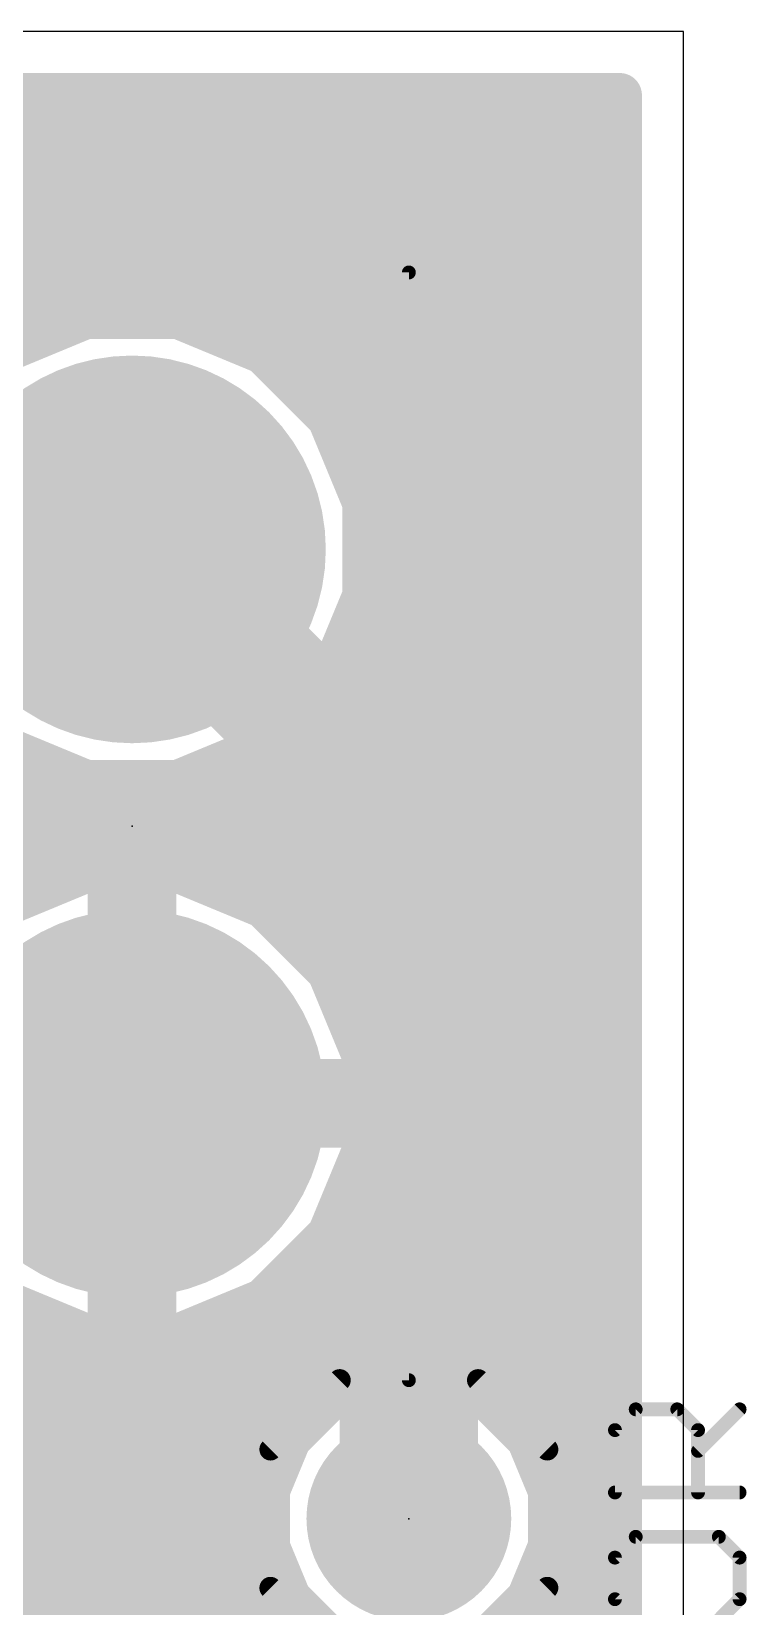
# Model space of a CAD drawing. Extents: x 0.5 to 37.4, y 3.1 to 45.2.
# Drawn here: x 30.83 to 37.39, y 28.4 to 42.85 of the extents above; entities that cross this region are included whole.
import ezdxf

# ---------------------------------------------------------------- set-up
doc = ezdxf.new("R2010")
doc.units = 0
for name, color, linetype in [('1', 22, 'CONTINUOUS'), ('16', 175, 'CONTINUOUS'), ('17', 82, 'CONTINUOUS'), ('20', 7, 'CONTINUOUS'), ('21', 253, 'CONTINUOUS'), ('23', 7, 'CONTINUOUS'), ('25', 253, 'CONTINUOUS'), ('51', 253, 'CONTINUOUS')]:
    doc.layers.add(name, color=color, linetype=linetype)

# ---------------------------------------------------------------- blocks, each defined once
blk = doc.blocks.new('ROUNDP')
at = {"const_width": 0.5}
blk.add_lwpolyline([(0, -0.25, 1), (0, 0.25, 1), (0, -0.25)], format="xyb", dxfattribs=at)
blk = doc.blocks.new('RECT')
blk.add_solid([(-0.5, -0.5), (0.5, -0.5), (-0.5, 0.5), (0.5, 0.5)])

msp = doc.modelspace()

# ---------------------------------------------------------------- linework, layer by layer
at = {"layer": '1', "const_width": 0.4064}
for points in [[(1.8542, 42.2658), (36.2258, 42.2658)], [(1.8542, 42.2656), (36.2258, 42.2656)], [(36.2258, 42.2658), (36.2258, 6.9342)], [(26.0843, 41.8592), (36.2258, 41.8592)], [(26.5363, 41.4528), (36.2258, 41.4528)], [(26.7368, 41.0464), (36.2258, 41.0464)], [(25.4508, 40.64), (36.2258, 40.64)], [(26.7368, 40.2336), (36.2258, 40.2336)], [(31.3256, 40.2336), (30.5414, 39.9088)], [(32.1744, 40.2336), (31.3256, 40.2336)], [(32.9586, 39.9088), (32.1744, 40.2336)], [(33.5588, 39.3086), (32.9586, 39.9088)], [(33.0402, 39.8272), (36.2258, 39.8272)], [(33.4466, 39.4208), (36.2258, 39.4208)], [(33.8836, 38.5244), (33.5588, 39.3086)], [(33.6806, 39.0144), (36.2258, 39.0144)], [(33.849, 38.608), (36.2258, 38.608)], [(33.8836, 37.6756), (33.8836, 38.5244)], [(33.8836, 38.2016), (36.2258, 38.2016)], [(33.8836, 37.7952), (36.2258, 37.7952)], [(33.5588, 36.8914), (33.8836, 37.6756)], [(33.7648, 37.3888), (36.2258, 37.3888)], [(33.5965, 36.9824), (36.2258, 36.9824)], [(32.9586, 36.2912), (33.5588, 36.8914)], [(33.2434, 36.576), (36.2258, 36.576)], [(30.5414, 36.2912), (31.3256, 35.9664)], [(32.1744, 35.9664), (32.9586, 36.2912)], [(26.6573, 36.1696), (30.835, 36.1696)], [(32.665, 36.1696), (36.2258, 36.1696)], [(31.3256, 35.9664), (32.1744, 35.9664)], [(26.7822, 35.7632), (36.2258, 35.7632)], [(26.7822, 35.3568), (36.2258, 35.3568)], [(31.3256, 35.1536), (30.5414, 34.8288)], [(32.1744, 35.1536), (31.3256, 35.1536)], [(32.9586, 34.8288), (32.1744, 35.1536)], [(26.6573, 34.9504), (30.835, 34.9504)], [(32.665, 34.9504), (36.2258, 34.9504)], [(33.5588, 34.2286), (32.9586, 34.8288)], [(33.2434, 34.544), (36.2258, 34.544)], [(33.8836, 33.4444), (33.5588, 34.2286)], [(33.5965, 34.1376), (36.2258, 34.1376)], [(33.7648, 33.7312), (36.2258, 33.7312)], [(33.8836, 32.5956), (33.8836, 33.4444)], [(33.8836, 33.3248), (36.2258, 33.3248)], [(33.8836, 32.9184), (36.2258, 32.9184)], [(33.5588, 31.8114), (33.8836, 32.5956)], [(33.849, 32.512), (36.2258, 32.512)], [(33.6806, 32.1056), (36.2258, 32.1056)], [(32.9586, 31.2112), (33.5588, 31.8114)], [(33.4466, 31.6992), (36.2258, 31.6992)], [(33.0402, 31.2928), (36.2258, 31.2928)], [(30.5414, 31.2112), (31.3256, 30.8864)], [(32.1744, 30.8864), (32.9586, 31.2112)], [(27.9038, 30.8864), (31.3256, 30.8864)], [(31.3256, 30.8864), (32.1744, 30.8864)], [(32.1744, 30.8864), (36.2258, 30.8864)], [(27.9654, 30.48), (33.971, 30.48)], [(34.0323, 30.5054), (33.5562, 30.3082)], [(34.5477, 30.5054), (34.0323, 30.5054)], [(35.0238, 30.3082), (34.5477, 30.5054)], [(34.609, 30.48), (36.2258, 30.48)], [(33.5562, 30.3082), (33.1918, 29.9438)], [(35.3882, 29.9438), (35.0238, 30.3082)], [(27.9038, 30.0736), (33.3216, 30.0736)], [(35.2584, 30.0736), (36.2258, 30.0736)], [(33.1918, 29.9438), (32.9946, 29.4677)], [(35.5854, 29.4677), (35.3882, 29.9438)], [(27.6892, 29.6672), (33.0772, 29.6672)], [(35.5027, 29.6672), (36.2258, 29.6672)], [(32.9946, 29.4677), (32.9946, 28.9523)], [(35.5854, 28.9523), (35.5854, 29.4677)], [(27.1116, 29.2608), (32.9946, 29.2608)], [(35.5854, 29.2608), (36.2258, 29.2608)], [(27.5876, 28.8544), (33.0352, 28.8544)], [(32.9946, 28.9523), (33.1918, 28.4762)], [(35.3882, 28.4762), (35.5854, 28.9523)], [(35.5448, 28.8544), (36.2258, 28.8544)], [(27.8617, 28.448), (33.22, 28.448)], [(33.1918, 28.4762), (33.5562, 28.1118)], [(35.0238, 28.1118), (35.3882, 28.4762)], [(35.36, 28.448), (36.2258, 28.448)]]:
    msp.add_lwpolyline(points, dxfattribs=at)
at = {"layer": '1', "const_width": 0.2032}
for points in [[(36.3274, 42.2658, 1), (36.1242, 42.2658)], [(36.2258, 42.1642, 1), (36.2258, 42.3674)], [(36.2258, 42.164, 1), (36.2258, 42.3672)], [(36.2258, 41.7576, 1), (36.2258, 41.9608)], [(36.2258, 41.3512, 1), (36.2258, 41.5544)], [(36.2258, 40.9448, 1), (36.2258, 41.148)], [(36.2258, 40.5384, 1), (36.2258, 40.7416)], [(31.3256, 40.3352, 1), (31.3256, 40.132)], [(31.3645, 40.1397, 1), (31.2867, 40.3275)], [(32.2133, 40.3275, 1), (32.1355, 40.1397)], [(32.1744, 40.132, 1), (32.1744, 40.3352)], [(36.2258, 40.132, 1), (36.2258, 40.3352)], [(33.0304, 39.9806, 1), (32.8867, 39.8369)], [(32.9197, 39.8149, 1), (32.9975, 40.0026)], [(33.0402, 39.9288, 1), (33.0402, 39.7256)], [(36.2258, 39.7256, 1), (36.2258, 39.9288)], [(33.4466, 39.5224, 1), (33.4466, 39.3192)], [(36.2258, 39.3192, 1), (36.2258, 39.5224)], [(33.6526, 39.3475, 1), (33.4649, 39.2697)], [(33.4869, 39.2367, 1), (33.6306, 39.3804)], [(33.6806, 39.116, 1), (33.6806, 38.9128)], [(36.2258, 38.9128, 1), (36.2258, 39.116)], [(33.849, 38.7096, 1), (33.849, 38.5064)], [(33.9852, 38.5244, 1), (33.782, 38.5244)], [(36.2258, 38.5064, 1), (36.2258, 38.7096)], [(33.7897, 38.4855, 1), (33.9775, 38.5633)], [(33.8836, 38.3032, 1), (33.8836, 38.1)], [(36.2258, 38.1, 1), (36.2258, 38.3032)], [(33.8836, 37.8968, 1), (33.8836, 37.6936)], [(36.2258, 37.6936, 1), (36.2258, 37.8968)], [(33.9775, 37.6367, 1), (33.7897, 37.7145)], [(33.782, 37.6756, 1), (33.9852, 37.6756)], [(33.7648, 37.4904, 1), (33.7648, 37.2872)], [(36.2258, 37.2872, 1), (36.2258, 37.4904)], [(33.5965, 37.084, 1), (33.5965, 36.8808)], [(36.2258, 36.8808, 1), (36.2258, 37.084)], [(33.4649, 36.9303, 1), (33.6526, 36.8525)], [(33.6306, 36.8196, 1), (33.4869, 36.9633)], [(33.2434, 36.6776, 1), (33.2434, 36.4744)], [(36.2258, 36.4744, 1), (36.2258, 36.6776)], [(32.8867, 36.3631, 1), (33.0304, 36.2194)], [(32.9975, 36.1974, 1), (32.9197, 36.3851)], [(30.835, 36.068, 1), (30.835, 36.2712)], [(32.665, 36.2712, 1), (32.665, 36.068)], [(36.2258, 36.068, 1), (36.2258, 36.2712)], [(31.3256, 36.068, 1), (31.3256, 35.8648)], [(31.2867, 35.8725, 1), (31.3645, 36.0603)], [(32.1355, 36.0603, 1), (32.2133, 35.8725)], [(32.1744, 35.8648, 1), (32.1744, 36.068)], [(36.2258, 35.6616, 1), (36.2258, 35.8648)], [(36.2258, 35.2552, 1), (36.2258, 35.4584)], [(31.3256, 35.2552, 1), (31.3256, 35.052)], [(31.3645, 35.0597, 1), (31.2867, 35.2475)], [(32.2133, 35.2475, 1), (32.1355, 35.0597)], [(32.1744, 35.052, 1), (32.1744, 35.2552)], [(30.835, 34.8488, 1), (30.835, 35.052)], [(32.665, 35.052, 1), (32.665, 34.8488)], [(36.2258, 34.8488, 1), (36.2258, 35.052)], [(33.0304, 34.9006, 1), (32.8867, 34.7569)], [(32.9197, 34.7349, 1), (32.9975, 34.9226)], [(33.2434, 34.6456, 1), (33.2434, 34.4424)], [(36.2258, 34.4424, 1), (36.2258, 34.6456)], [(33.6526, 34.2675, 1), (33.4649, 34.1897)], [(33.4869, 34.1567, 1), (33.6306, 34.3004)], [(33.5965, 34.2392, 1), (33.5965, 34.036)], [(36.2258, 34.036, 1), (36.2258, 34.2392)], [(33.7648, 33.8328, 1), (33.7648, 33.6296)], [(36.2258, 33.6296, 1), (36.2258, 33.8328)], [(33.9852, 33.4444, 1), (33.782, 33.4444)], [(33.8836, 33.4264, 1), (33.8836, 33.2232)], [(33.7897, 33.4055, 1), (33.9775, 33.4833)], [(36.2258, 33.2232, 1), (36.2258, 33.4264)], [(33.8836, 33.02, 1), (33.8836, 32.8168)], [(36.2258, 32.8168, 1), (36.2258, 33.02)], [(33.9775, 32.5567, 1), (33.7897, 32.6345)], [(33.849, 32.6136, 1), (33.849, 32.4104)], [(33.782, 32.5956, 1), (33.9852, 32.5956)], [(36.2258, 32.4104, 1), (36.2258, 32.6136)], [(33.6806, 32.2072, 1), (33.6806, 32.004)], [(36.2258, 32.004, 1), (36.2258, 32.2072)], [(33.4649, 31.8503, 1), (33.6526, 31.7725)], [(33.6306, 31.7396, 1), (33.4869, 31.8833)], [(33.4466, 31.8008, 1), (33.4466, 31.5976)], [(36.2258, 31.5976, 1), (36.2258, 31.8008)], [(33.0402, 31.3944, 1), (33.0402, 31.1912)], [(36.2258, 31.1912, 1), (36.2258, 31.3944)], [(32.8867, 31.2831, 1), (33.0304, 31.1394)], [(32.9975, 31.1174, 1), (32.9197, 31.3051)], [(31.3256, 30.988, 1), (31.3256, 30.7848)], [(31.2867, 30.7925, 1), (31.3645, 30.9803)], [(31.3256, 30.7848, 1), (31.3256, 30.988)], [(32.1744, 30.988, 1), (32.1744, 30.7848)], [(32.1355, 30.9803, 1), (32.2133, 30.7925)], [(32.1744, 30.7848, 1), (32.1744, 30.988)], [(36.2258, 30.7848, 1), (36.2258, 30.988)], [(34.0323, 30.607, 1), (34.0323, 30.4038)], [(33.971, 30.3784, 1), (33.971, 30.5816)], [(34.0712, 30.4115, 1), (33.9934, 30.5993)], [(34.5866, 30.5993, 1), (34.5088, 30.4115)], [(34.609, 30.5816, 1), (34.609, 30.3784)], [(34.5477, 30.4038, 1), (34.5477, 30.607)], [(36.2258, 30.3784, 1), (36.2258, 30.5816)], [(33.5173, 30.4021, 1), (33.5951, 30.2143)], [(33.6281, 30.2363, 1), (33.4844, 30.38)], [(35.0956, 30.38, 1), (34.9519, 30.2363)], [(34.9849, 30.2143, 1), (35.0627, 30.4021)], [(33.3216, 29.972, 1), (33.3216, 30.1752)], [(35.2584, 30.1752, 1), (35.2584, 29.972)], [(36.2258, 29.972, 1), (36.2258, 30.1752)], [(33.12, 30.0156, 1), (33.2637, 29.8719)], [(33.2857, 29.9049, 1), (33.0979, 29.9827)], [(35.4821, 29.9827, 1), (35.2943, 29.9049)], [(35.3163, 29.8719, 1), (35.46, 30.0156)], [(33.0772, 29.5656, 1), (33.0772, 29.7688)], [(35.5027, 29.7688, 1), (35.5027, 29.5656)], [(36.2258, 29.5656, 1), (36.2258, 29.7688)], [(33.0962, 29.4677, 1), (32.893, 29.4677)], [(35.687, 29.4677, 1), (35.4838, 29.4677)], [(32.9007, 29.5066, 1), (33.0885, 29.4288)], [(35.4915, 29.4288, 1), (35.6793, 29.5066)], [(32.9946, 29.1592, 1), (32.9946, 29.3624)], [(35.5854, 29.3624, 1), (35.5854, 29.1592)], [(36.2258, 29.1592, 1), (36.2258, 29.3624)], [(33.0885, 28.9912, 1), (32.9007, 28.9134)], [(32.893, 28.9523, 1), (33.0962, 28.9523)], [(33.0352, 28.7528, 1), (33.0352, 28.956)], [(35.5448, 28.956, 1), (35.5448, 28.7528)], [(35.4838, 28.9523, 1), (35.687, 28.9523)], [(35.6793, 28.9134, 1), (35.4915, 28.9912)], [(36.2258, 28.7528, 1), (36.2258, 28.956)], [(33.2637, 28.5481, 1), (33.12, 28.4044)], [(33.0979, 28.4373, 1), (33.2857, 28.5151)], [(33.22, 28.3464, 1), (33.22, 28.5496)], [(35.36, 28.5496, 1), (35.36, 28.3464)], [(35.2943, 28.5151, 1), (35.4821, 28.4373)], [(35.46, 28.4044, 1), (35.3163, 28.5481)], [(36.2258, 28.3464, 1), (36.2258, 28.5496)]]:
    msp.add_lwpolyline(points, format="xyb", dxfattribs=at)
at = {"layer": '16'}
for points, const_width in [([(1.8542, 42.2658), (36.2258, 42.2658)], 0.4064), ([(1.8542, 42.2656), (36.2258, 42.2656)], 0.4064), ([(36.2258, 42.2658), (36.2258, 35.0251)], 0.4064), ([(25.8416, 41.8592), (36.2258, 41.8592)], 0.4064), ([(26.4192, 41.4528), (36.2258, 41.4528)], 0.4064), ([(26.6338, 41.0464), (36.2258, 41.0464)], 0.4064), ([(26.6954, 40.64), (36.2258, 40.64)], 0.4064), ([(26.6338, 40.2336), (36.2258, 40.2336)], 0.4064), ([(31.3256, 40.2336), (30.5414, 39.9088)], 0.4064), ([(32.1744, 40.2336), (31.3256, 40.2336)], 0.4064), ([(32.9586, 39.9088), (32.1744, 40.2336)], 0.4064), ([(33.5588, 39.3086), (32.9586, 39.9088)], 0.4064), ([(33.0402, 39.8272), (36.2258, 39.8272)], 0.4064), ([(33.4466, 39.4208), (36.2258, 39.4208)], 0.4064), ([(33.8836, 38.5244), (33.5588, 39.3086)], 0.4064), ([(33.6806, 39.0144), (36.2258, 39.0144)], 0.4064), ([(31.75, 38.1), (20.32, 38.1)], 1.27), ([(35.56, 34.29), (31.75, 38.1)], 1.27), ([(33.849, 38.608), (36.2258, 38.608)], 0.4064), ([(33.8836, 37.6756), (33.8836, 38.5244)], 0.4064), ([(33.8836, 38.2016), (36.2258, 38.2016)], 0.4064), ([(33.8836, 37.7952), (36.2258, 37.7952)], 0.4064), ([(33.7933, 37.4576), (33.8836, 37.6756)], 0.4064), ([(36.2258, 35.0251), (33.7933, 37.4576)], 0.4064), ([(33.8621, 37.3888), (36.2258, 37.3888)], 0.4064), ([(34.2685, 36.9824), (36.2258, 36.9824)], 0.4064), ([(34.6749, 36.576), (36.2258, 36.576)], 0.4064), ([(30.5414, 36.2912), (31.3256, 35.9664)], 0.4064), ([(26.5496, 36.1696), (30.835, 36.1696)], 0.4064), ([(32.1744, 35.9664), (32.3924, 36.0567)], 0.4064), ([(32.3924, 36.0567), (34.5694, 33.8797)], 0.4064), ([(35.0813, 36.1696), (36.2258, 36.1696)], 0.4064), ([(31.3256, 35.9664), (32.1744, 35.9664)], 0.4064), ([(26.6954, 35.7632), (32.6859, 35.7632)], 0.4064), ([(35.4877, 35.7632), (36.2258, 35.7632)], 0.4064), ([(26.6954, 35.3568), (33.0923, 35.3568)], 0.4064), ([(35.8941, 35.3568), (36.2258, 35.3568)], 0.4064), ([(31.313, 35.217), (31.03, 35.1411)], 0.4064), ([(31.5468, 35.2477), (31.313, 35.217)], 0.4064), ([(31.5468, 33.2232), (31.5468, 35.2477)], 0.4064), ([(32.187, 35.217), (31.9532, 35.2477)], 0.4064), ([(31.9532, 35.2477), (31.9532, 33.2232)], 0.4064), ([(32.47, 35.1411), (32.187, 35.217)], 0.4064), ([(31.03, 35.1411), (30.7593, 35.029)], 0.4064), ([(32.7407, 35.029), (32.47, 35.1411)], 0.4064), ([(30.7593, 35.029), (30.5055, 34.8825)], 0.4064), ([(31.5468, 34.9504), (31.9532, 34.9504)], 0.4064), ([(32.9945, 34.8825), (32.7407, 35.029)], 0.4064), ([(32.8768, 34.9504), (33.4987, 34.9504)], 0.4064), ([(33.2269, 34.7041), (32.9945, 34.8825)], 0.4064), ([(33.4341, 34.4969), (33.2269, 34.7041)], 0.4064), ([(35.56, 31.75), (35.56, 34.29)], 1.27), ([(31.5468, 34.544), (31.9532, 34.544)], 0.4064), ([(33.387, 34.544), (33.9051, 34.544)], 0.4064), ([(33.6125, 34.2645), (33.4341, 34.4969)], 0.4064), ([(33.759, 34.0107), (33.6125, 34.2645)], 0.4064), ([(31.5468, 34.1376), (31.9532, 34.1376)], 0.4064), ([(33.6857, 34.1376), (34.3115, 34.1376)], 0.4064), ([(33.8711, 33.74), (33.759, 34.0107)], 0.4064), ([(34.5694, 33.8797), (34.5694, 32.1603)], 0.4064), ([(31.5468, 33.7312), (31.9532, 33.7312)], 0.4064), ([(33.947, 33.457), (33.8711, 33.74)], 0.4064), ([(33.8735, 33.7312), (34.5694, 33.7312)], 0.4064), ([(33.9777, 33.2232), (33.947, 33.457)], 0.4064), ([(31.5468, 33.3248), (31.9532, 33.3248)], 0.4064), ([(33.9644, 33.3248), (34.5694, 33.3248)], 0.4064), ([(29.5223, 33.2232), (31.5468, 33.2232)], 0.4064), ([(31.9532, 33.2232), (31.5468, 33.2232)], 0.4064), ([(31.5468, 33.2232), (31.5468, 32.8168)], 0.4064), ([(31.9532, 32.8168), (31.9532, 33.2232)], 0.4064), ([(31.9532, 33.2232), (33.9777, 33.2232)], 0.4064), ([(28.067, 32.9184), (31.5468, 32.9184)], 0.4064), ([(31.9532, 32.9184), (34.5694, 32.9184)], 0.4064), ([(31.5468, 32.8168), (29.5223, 32.8168)], 0.4064), ([(31.5468, 30.7923), (31.5468, 32.8168)], 0.4064), ([(31.5468, 32.8168), (31.9532, 32.8168)], 0.4064), ([(31.9532, 32.8168), (31.9532, 30.7923)], 0.4064), ([(33.9777, 32.8168), (31.9532, 32.8168)], 0.4064), ([(33.947, 32.583), (33.9777, 32.8168)], 0.4064), ([(31.5468, 32.512), (31.9532, 32.512)], 0.4064), ([(33.8711, 32.3), (33.947, 32.583)], 0.4064), ([(33.9279, 32.512), (34.5694, 32.512)], 0.4064), ([(33.759, 32.0293), (33.8711, 32.3)], 0.4064), ([(34.5694, 32.1603), (33.4502, 31.0411)], 0.4064), ([(34.29, 30.48), (35.56, 31.75)], 1.27), ([(31.5468, 32.1056), (31.9532, 32.1056)], 0.4064), ([(33.6125, 31.7755), (33.759, 32.0293)], 0.4064), ([(33.7906, 32.1056), (34.5147, 32.1056)], 0.4064), ([(33.4341, 31.5431), (33.6125, 31.7755)], 0.4064), ([(31.5468, 31.6992), (31.9532, 31.6992)], 0.4064), ([(33.5539, 31.6992), (34.1083, 31.6992)], 0.4064), ([(33.2269, 31.3359), (33.4341, 31.5431)], 0.4064), ([(31.5468, 31.2928), (31.9532, 31.2928)], 0.4064), ([(32.9945, 31.1575), (33.2269, 31.3359)], 0.4064), ([(33.1708, 31.2928), (33.7019, 31.2928)], 0.4064), ([(30.5055, 31.1575), (30.7593, 31.011)], 0.4064), ([(32.7407, 31.011), (32.9945, 31.1575)], 0.4064), ([(30.8541, 29.7699), (29.5841, 31.0399)], 0.4064), ([(30.7593, 31.011), (31.03, 30.8989)], 0.4064), ([(32.47, 30.8989), (32.7407, 31.011)], 0.4064), ([(33.4502, 31.0411), (33.2994, 30.677)], 0.4064), ([(36.1211, 30.9102), (36.2258, 31.0149)], 0.4064), ([(36.2258, 31.0149), (36.2258, 6.9342)], 0.4064), ([(29.7375, 30.8864), (31.0766, 30.8864)], 0.4064), ([(31.03, 30.8989), (31.313, 30.823)], 0.4064), ([(31.5468, 30.8864), (31.9532, 30.8864)], 0.4064), ([(32.187, 30.823), (32.47, 30.8989)], 0.4064), ([(32.4234, 30.8864), (33.3861, 30.8864)], 0.4064), ([(34.29, 29.21), (34.29, 30.48)], 1.27), ([(35.2806, 30.0697), (36.1211, 30.9102)], 0.4064), ([(36.0973, 30.8864), (36.2258, 30.8864)], 0.4064), ([(31.313, 30.823), (31.5468, 30.7923)], 0.4064), ([(31.9532, 30.7923), (32.187, 30.823)], 0.4064), ([(33.2994, 30.677), (33.2994, 30.0514)], 0.4064), ([(30.1439, 30.48), (33.2994, 30.48)], 0.4064), ([(35.6909, 30.48), (36.2258, 30.48)], 0.4064), ([(30.5503, 30.0736), (33.2994, 30.0736)], 0.4064), ([(33.2994, 30.0514), (33.1918, 29.9438)], 0.4064), ([(35.2806, 30.0514), (35.2806, 30.0697)], 0.4064), ([(35.3882, 29.9438), (35.2806, 30.0514)], 0.4064), ([(35.2845, 30.0736), (36.2258, 30.0736)], 0.4064), ([(33.1918, 29.9438), (32.9946, 29.4677)], 0.4064), ([(35.5854, 29.4677), (35.3882, 29.9438)], 0.4064), ([(31.0399, 29.5841), (30.8541, 29.7699)], 0.4064), ([(30.9567, 29.6672), (33.0772, 29.6672)], 0.4064), ([(31.1404, 29.3414), (31.0399, 29.5841)], 0.4064), ([(35.5027, 29.6672), (36.2258, 29.6672)], 0.4064), ([(32.9946, 29.4677), (32.9946, 28.9523)], 0.4064), ([(35.5854, 28.9523), (35.5854, 29.4677)], 0.4064), ([(31.1404, 27.6749), (31.1404, 29.3414)], 0.4064), ([(31.1404, 29.2608), (32.9946, 29.2608)], 0.4064), ([(35.5854, 29.2608), (36.2258, 29.2608)], 0.4064), ([(31.1404, 28.8544), (33.0352, 28.8544)], 0.4064), ([(32.9946, 28.9523), (33.1918, 28.4762)], 0.4064), ([(35.3882, 28.4762), (35.5854, 28.9523)], 0.4064), ([(35.5448, 28.8544), (36.2258, 28.8544)], 0.4064), ([(31.1404, 28.448), (33.22, 28.448)], 0.4064), ([(33.1918, 28.4762), (33.5562, 28.1118)], 0.4064), ([(35.0238, 28.1118), (35.3882, 28.4762)], 0.4064), ([(35.36, 28.448), (36.2258, 28.448)], 0.4064)]:
    msp.add_lwpolyline(points, dxfattribs=dict(at, const_width=const_width))
for points, const_width in [([(36.3274, 42.2658, 1), (36.1242, 42.2658)], 0.2032), ([(36.2258, 42.1642, 1), (36.2258, 42.3674)], 0.2032), ([(36.2258, 42.164, 1), (36.2258, 42.3672)], 0.2032), ([(36.2258, 41.7576, 1), (36.2258, 41.9608)], 0.2032), ([(36.2258, 41.3512, 1), (36.2258, 41.5544)], 0.2032), ([(36.2258, 40.9448, 1), (36.2258, 41.148)], 0.2032), ([(36.2258, 40.5384, 1), (36.2258, 40.7416)], 0.2032), ([(31.3256, 40.3352, 1), (31.3256, 40.132)], 0.2032), ([(31.3645, 40.1397, 1), (31.2867, 40.3275)], 0.2032), ([(32.2133, 40.3275, 1), (32.1355, 40.1397)], 0.2032), ([(32.1744, 40.132, 1), (32.1744, 40.3352)], 0.2032), ([(36.2258, 40.132, 1), (36.2258, 40.3352)], 0.2032), ([(33.0304, 39.9806, 1), (32.8867, 39.8369)], 0.2032), ([(32.9197, 39.8149, 1), (32.9975, 40.0026)], 0.2032), ([(33.0402, 39.9288, 1), (33.0402, 39.7256)], 0.2032), ([(36.2258, 39.7256, 1), (36.2258, 39.9288)], 0.2032), ([(33.4466, 39.5224, 1), (33.4466, 39.3192)], 0.2032), ([(36.2258, 39.3192, 1), (36.2258, 39.5224)], 0.2032), ([(33.6526, 39.3475, 1), (33.4649, 39.2697)], 0.2032), ([(33.4869, 39.2367, 1), (33.6306, 39.3804)], 0.2032), ([(33.6806, 39.116, 1), (33.6806, 38.9128)], 0.2032), ([(36.2258, 38.9128, 1), (36.2258, 39.116)], 0.2032), ([(31.9745, 38.3245, 1), (31.5255, 37.8755)], 0.635), ([(31.75, 37.7825, 1), (31.75, 38.4175)], 0.635), ([(33.849, 38.7096, 1), (33.849, 38.5064)], 0.2032), ([(33.9852, 38.5244, 1), (33.782, 38.5244)], 0.2032), ([(36.2258, 38.5064, 1), (36.2258, 38.7096)], 0.2032), ([(33.7897, 38.4855, 1), (33.9775, 38.5633)], 0.2032), ([(33.8836, 38.3032, 1), (33.8836, 38.1)], 0.2032), ([(36.2258, 38.1, 1), (36.2258, 38.3032)], 0.2032), ([(33.8836, 37.8968, 1), (33.8836, 37.6936)], 0.2032), ([(36.2258, 37.6936, 1), (36.2258, 37.8968)], 0.2032), ([(33.9775, 37.6367, 1), (33.7897, 37.7145)], 0.2032), ([(33.782, 37.6756, 1), (33.9852, 37.6756)], 0.2032), ([(33.8651, 37.5295, 1), (33.7215, 37.3858)], 0.2032), ([(33.6994, 37.4965, 1), (33.8872, 37.4187)], 0.2032), ([(33.8621, 37.4904, 1), (33.8621, 37.2872)], 0.2032), ([(36.2258, 37.2872, 1), (36.2258, 37.4904)], 0.2032), ([(34.2685, 37.084, 1), (34.2685, 36.8808)], 0.2032), ([(36.2258, 36.8808, 1), (36.2258, 37.084)], 0.2032), ([(34.6749, 36.6776, 1), (34.6749, 36.4744)], 0.2032), ([(36.2258, 36.4744, 1), (36.2258, 36.6776)], 0.2032), ([(30.835, 36.068, 1), (30.835, 36.2712)], 0.2032), ([(32.4642, 36.1285, 1), (32.3205, 35.9849)], 0.2032), ([(32.4313, 35.9628, 1), (32.3535, 36.1506)], 0.2032), ([(35.0813, 36.2712, 1), (35.0813, 36.068)], 0.2032), ([(36.2258, 36.068, 1), (36.2258, 36.2712)], 0.2032), ([(31.3256, 36.068, 1), (31.3256, 35.8648)], 0.2032), ([(31.2867, 35.8725, 1), (31.3645, 36.0603)], 0.2032), ([(32.1355, 36.0603, 1), (32.2133, 35.8725)], 0.2032), ([(32.1744, 35.8648, 1), (32.1744, 36.068)], 0.2032), ([(32.6859, 35.6616, 1), (32.6859, 35.8648)], 0.2032), ([(35.4877, 35.8648, 1), (35.4877, 35.6616)], 0.2032), ([(36.2258, 35.6616, 1), (36.2258, 35.8648)], 0.2032), ([(33.0923, 35.2552, 1), (33.0923, 35.4584)], 0.2032), ([(35.8941, 35.4584, 1), (35.8941, 35.2552)], 0.2032), ([(36.2258, 35.2552, 1), (36.2258, 35.4584)], 0.2032), ([(31.2997, 35.3177, 1), (31.3263, 35.1162)], 0.2032), ([(31.3393, 35.1188, 1), (31.2867, 35.3151)], 0.2032), ([(31.6484, 35.2477, 1), (31.4452, 35.2477)], 0.2032), ([(31.5601, 35.147, 1), (31.5335, 35.3485)], 0.2032), ([(31.9665, 35.3485, 1), (31.9399, 35.147)], 0.2032), ([(32.0548, 35.2477, 1), (31.8516, 35.2477)], 0.2032), ([(32.2133, 35.3151, 1), (32.1607, 35.1188)], 0.2032), ([(32.1737, 35.1162, 1), (32.2003, 35.3177)], 0.2032), ([(31.0037, 35.2393, 1), (31.0563, 35.043)], 0.2032), ([(31.0689, 35.0472, 1), (30.9911, 35.235)], 0.2032), ([(32.5089, 35.235, 1), (32.4311, 35.0472)], 0.2032), ([(32.4437, 35.043, 1), (32.4963, 35.2393)], 0.2032), ([(30.7204, 35.1229, 1), (30.7982, 34.9351)], 0.2032), ([(30.8101, 34.941, 1), (30.7085, 35.117)], 0.2032), ([(31.5468, 35.052, 1), (31.5468, 34.8488)], 0.2032), ([(31.9532, 34.8488, 1), (31.9532, 35.052)], 0.2032), ([(32.7915, 35.117, 1), (32.6899, 34.941)], 0.2032), ([(32.7018, 34.9351, 1), (32.7796, 35.1229)], 0.2032), ([(32.8768, 35.052, 1), (32.8768, 34.8488)], 0.2032), ([(33.4987, 34.8488, 1), (33.4987, 35.052)], 0.2032), ([(36.1242, 35.0251, 1), (36.3274, 35.0251)], 0.2032), ([(36.154, 34.9533, 1), (36.2976, 35.097)], 0.2032), ([(33.0563, 34.9631, 1), (32.9326, 34.8019)], 0.2032), ([(32.9437, 34.7945, 1), (33.0453, 34.9705)], 0.2032), ([(33.2988, 34.776, 1), (33.1551, 34.6323)], 0.2032), ([(33.1651, 34.6235, 1), (33.2888, 34.7847)], 0.2032), ([(35.8775, 34.29, 1), (35.2425, 34.29)], 0.635), ([(35.3355, 34.0655, 1), (35.7845, 34.5145)], 0.635), ([(31.5468, 34.6456, 1), (31.5468, 34.4424)], 0.2032), ([(31.9532, 34.4424, 1), (31.9532, 34.6456)], 0.2032), ([(33.387, 34.6456, 1), (33.387, 34.4424)], 0.2032), ([(33.5147, 34.5588, 1), (33.3535, 34.4351)], 0.2032), ([(33.3623, 34.4251, 1), (33.506, 34.5688)], 0.2032), ([(33.9051, 34.4424, 1), (33.9051, 34.6456)], 0.2032), ([(33.7005, 34.3153, 1), (33.5245, 34.2137)], 0.2032), ([(33.5319, 34.2026, 1), (33.6931, 34.3263)], 0.2032), ([(31.5468, 34.2392, 1), (31.5468, 34.036)], 0.2032), ([(31.9532, 34.036, 1), (31.9532, 34.2392)], 0.2032), ([(33.6857, 34.2392, 1), (33.6857, 34.036)], 0.2032), ([(34.3115, 34.036, 1), (34.3115, 34.2392)], 0.2032), ([(33.8529, 34.0496, 1), (33.6651, 33.9718)], 0.2032), ([(33.671, 33.9599, 1), (33.847, 34.0615)], 0.2032), ([(34.671, 33.8797, 1), (34.4678, 33.8797)], 0.2032), ([(34.4976, 33.8078, 1), (34.6412, 33.9515)], 0.2032), ([(31.5468, 33.8328, 1), (31.5468, 33.6296)], 0.2032), ([(31.9532, 33.6296, 1), (31.9532, 33.8328)], 0.2032), ([(33.9693, 33.7663, 1), (33.773, 33.7137)], 0.2032), ([(33.8735, 33.8328, 1), (33.8735, 33.6296)], 0.2032), ([(33.7772, 33.7011, 1), (33.965, 33.7789)], 0.2032), ([(34.5694, 33.6296, 1), (34.5694, 33.8328)], 0.2032), ([(34.0477, 33.4703, 1), (33.8462, 33.4437)], 0.2032), ([(31.5468, 33.4264, 1), (31.5468, 33.2232)], 0.2032), ([(31.9532, 33.2232, 1), (31.9532, 33.4264)], 0.2032), ([(33.8488, 33.4307, 1), (34.0451, 33.4833)], 0.2032), ([(33.9644, 33.4264, 1), (33.9644, 33.2232)], 0.2032), ([(34.5694, 33.2232, 1), (34.5694, 33.4264)], 0.2032), ([(31.5468, 33.3248, 1), (31.5468, 33.1216)], 0.2032), ([(31.6484, 33.2232, 1), (31.4452, 33.2232)], 0.2032), ([(31.5468, 33.1216, 1), (31.5468, 33.3248)], 0.2032), ([(32.0548, 33.2232, 1), (31.8516, 33.2232)], 0.2032), ([(31.9532, 33.3248, 1), (31.9532, 33.1216)], 0.2032), ([(31.9532, 33.1216, 1), (31.9532, 33.3248)], 0.2032), ([(33.9777, 33.1216, 1), (33.9777, 33.3248)], 0.2032), ([(31.4452, 33.2232, 1), (31.6484, 33.2232)], 0.2032), ([(31.8516, 33.2232, 1), (32.0548, 33.2232)], 0.2032), ([(33.877, 33.2099, 1), (34.0785, 33.2365)], 0.2032), ([(31.5468, 32.8168, 1), (31.5468, 33.02)], 0.2032), ([(31.9532, 33.02, 1), (31.9532, 32.8168)], 0.2032), ([(34.5694, 32.8168, 1), (34.5694, 33.02)], 0.2032), ([(31.6484, 32.8168, 1), (31.4452, 32.8168)], 0.2032), ([(31.5468, 32.9184, 1), (31.5468, 32.7152)], 0.2032), ([(31.5468, 32.7152, 1), (31.5468, 32.9184)], 0.2032), ([(32.0548, 32.8168, 1), (31.8516, 32.8168)], 0.2032), ([(31.9532, 32.9184, 1), (31.9532, 32.7152)], 0.2032), ([(31.9532, 32.7152, 1), (31.9532, 32.9184)], 0.2032), ([(34.0785, 32.8035, 1), (33.877, 32.8301)], 0.2032), ([(33.9777, 32.7152, 1), (33.9777, 32.9184)], 0.2032), ([(31.4452, 32.8168, 1), (31.6484, 32.8168)], 0.2032), ([(31.8516, 32.8168, 1), (32.0548, 32.8168)], 0.2032), ([(31.5468, 32.6136, 1), (31.5468, 32.4104)], 0.2032), ([(31.9532, 32.4104, 1), (31.9532, 32.6136)], 0.2032), ([(33.9279, 32.6136, 1), (33.9279, 32.4104)], 0.2032), ([(33.8462, 32.5963, 1), (34.0477, 32.5697)], 0.2032), ([(34.0451, 32.5567, 1), (33.8488, 32.6093)], 0.2032), ([(34.5694, 32.4104, 1), (34.5694, 32.6136)], 0.2032), ([(33.965, 32.2611, 1), (33.7772, 32.3389)], 0.2032), ([(33.773, 32.3263, 1), (33.9693, 32.2737)], 0.2032), ([(34.6412, 32.0885, 1), (34.4976, 32.2322)], 0.2032), ([(35.7845, 31.5255, 1), (35.3355, 31.9745)], 0.635), ([(31.5468, 32.2072, 1), (31.5468, 32.004)], 0.2032), ([(31.9532, 32.004, 1), (31.9532, 32.2072)], 0.2032), ([(33.847, 31.9785, 1), (33.671, 32.0801)], 0.2032), ([(33.7906, 32.2072, 1), (33.7906, 32.004)], 0.2032), ([(34.4678, 32.1603, 1), (34.671, 32.1603)], 0.2032), ([(34.5147, 32.004, 1), (34.5147, 32.2072)], 0.2032), ([(33.6651, 32.0682, 1), (33.8529, 31.9904)], 0.2032), ([(33.5245, 31.8263, 1), (33.7005, 31.7247)], 0.2032), ([(33.6931, 31.7137, 1), (33.5319, 31.8374)], 0.2032), ([(35.2425, 31.75, 1), (35.8775, 31.75)], 0.635), ([(31.5468, 31.8008, 1), (31.5468, 31.5976)], 0.2032), ([(31.9532, 31.5976, 1), (31.9532, 31.8008)], 0.2032), ([(33.5539, 31.8008, 1), (33.5539, 31.5976)], 0.2032), ([(34.1083, 31.5976, 1), (34.1083, 31.8008)], 0.2032), ([(33.3535, 31.6049, 1), (33.5147, 31.4812)], 0.2032), ([(33.506, 31.4712, 1), (33.3623, 31.6149)], 0.2032), ([(31.5468, 31.3944, 1), (31.5468, 31.1912)], 0.2032), ([(31.9532, 31.1912, 1), (31.9532, 31.3944)], 0.2032), ([(33.1708, 31.3944, 1), (33.1708, 31.1912)], 0.2032), ([(33.1551, 31.4077, 1), (33.2988, 31.264)], 0.2032), ([(33.2888, 31.2553, 1), (33.1651, 31.4165)], 0.2032), ([(33.7019, 31.1912, 1), (33.7019, 31.3944)], 0.2032), ([(33.0453, 31.0695, 1), (32.9437, 31.2455)], 0.2032), ([(30.7982, 31.1049, 1), (30.7204, 30.9171)], 0.2032), ([(32.7796, 30.9171, 1), (32.7018, 31.1049)], 0.2032), ([(32.9326, 31.2381, 1), (33.0563, 31.0769)], 0.2032), ([(33.3784, 31.113, 1), (33.5221, 30.9693)], 0.2032), ([(33.5441, 31.0022, 1), (33.3563, 31.08)], 0.2032), ([(36.3274, 31.0149, 1), (36.1242, 31.0149)], 0.2032), ([(36.2976, 30.943, 1), (36.154, 31.0867)], 0.2032), ([(30.7085, 30.923, 1), (30.8101, 31.099)], 0.2032), ([(31.0563, 30.997, 1), (31.0037, 30.8007)], 0.2032), ([(30.9911, 30.805, 1), (31.0689, 30.9927)], 0.2032), ([(31.0766, 30.7848, 1), (31.0766, 30.988)], 0.2032), ([(31.5468, 30.988, 1), (31.5468, 30.7848)], 0.2032), ([(31.9532, 30.7848, 1), (31.9532, 30.988)], 0.2032), ([(32.4234, 30.988, 1), (32.4234, 30.7848)], 0.2032), ([(32.4311, 30.9927, 1), (32.5089, 30.805)], 0.2032), ([(32.4963, 30.8007, 1), (32.4437, 30.997)], 0.2032), ([(32.6899, 31.099, 1), (32.7915, 30.923)], 0.2032), ([(33.3861, 30.7848, 1), (33.3861, 30.988)], 0.2032), ([(34.6075, 30.48, 1), (33.9725, 30.48)], 0.635), ([(36.0973, 30.988, 1), (36.0973, 30.7848)], 0.2032), ([(36.0493, 30.9821, 1), (36.193, 30.8384)], 0.2032), ([(36.193, 30.8384, 1), (36.0493, 30.9821)], 0.2032), ([(36.2258, 30.7848, 1), (36.2258, 30.988)], 0.2032), ([(31.3263, 30.9238, 1), (31.2997, 30.7223)], 0.2032), ([(31.2867, 30.7249, 1), (31.3393, 30.9212)], 0.2032), ([(31.5335, 30.6915, 1), (31.5601, 30.893)], 0.2032), ([(31.9399, 30.893, 1), (31.9665, 30.6915)], 0.2032), ([(32.1607, 30.9212, 1), (32.2133, 30.7249)], 0.2032), ([(32.2003, 30.7223, 1), (32.1737, 30.9238)], 0.2032), ([(34.0655, 30.7045, 1), (34.5145, 30.2555)], 0.635), ([(31.4452, 30.7923, 1), (31.6484, 30.7923)], 0.2032), ([(31.8516, 30.7923, 1), (32.0548, 30.7923)], 0.2032), ([(33.401, 30.677, 1), (33.1978, 30.677)], 0.2032), ([(33.2055, 30.7159, 1), (33.3933, 30.6382)], 0.2032), ([(33.2994, 30.3784, 1), (33.2994, 30.5816)], 0.2032), ([(35.6909, 30.5816, 1), (35.6909, 30.3784)], 0.2032), ([(36.2258, 30.3784, 1), (36.2258, 30.5816)], 0.2032), ([(33.3712, 29.9795, 1), (33.2276, 30.1232)], 0.2032), ([(33.2994, 29.972, 1), (33.2994, 30.1752)], 0.2032), ([(35.3822, 30.0697, 1), (35.179, 30.0697)], 0.2032), ([(35.3524, 30.1232, 1), (35.2088, 29.9795)], 0.2032), ([(35.2088, 30.1415, 1), (35.3524, 29.9978)], 0.2032), ([(35.2845, 30.1752, 1), (35.2845, 29.972)], 0.2032), ([(36.2258, 29.972, 1), (36.2258, 30.1752)], 0.2032), ([(33.12, 30.0156, 1), (33.2637, 29.8719)], 0.2032), ([(33.2857, 29.9049, 1), (33.0979, 29.9827)], 0.2032), ([(33.1978, 30.0514, 1), (33.401, 30.0514)], 0.2032), ([(35.179, 30.0514, 1), (35.3822, 30.0514)], 0.2032), ([(35.4821, 29.9827, 1), (35.2943, 29.9049)], 0.2032), ([(35.3163, 29.8719, 1), (35.46, 30.0156)], 0.2032), ([(30.9259, 29.8417, 1), (30.7822, 29.698)], 0.2032), ([(30.7822, 29.698, 1), (30.9259, 29.8417)], 0.2032), ([(30.9567, 29.7688, 1), (30.9567, 29.5656)], 0.2032), ([(31.1337, 29.623, 1), (30.946, 29.5452)], 0.2032), ([(33.0772, 29.5656, 1), (33.0772, 29.7688)], 0.2032), ([(35.5027, 29.7688, 1), (35.5027, 29.5656)], 0.2032), ([(36.2258, 29.5656, 1), (36.2258, 29.7688)], 0.2032), ([(30.968, 29.5122, 1), (31.1117, 29.6559)], 0.2032), ([(33.0962, 29.4677, 1), (32.893, 29.4677)], 0.2032), ([(35.687, 29.4677, 1), (35.4838, 29.4677)], 0.2032), ([(31.242, 29.3414, 1), (31.0388, 29.3414)], 0.2032), ([(31.0465, 29.3025, 1), (31.2343, 29.3802)], 0.2032), ([(32.9007, 29.5066, 1), (33.0885, 29.4288)], 0.2032), ([(33.9725, 29.21, 1), (34.6075, 29.21)], 0.635), ([(35.4915, 29.4288, 1), (35.6793, 29.5066)], 0.2032), ([(31.1404, 29.3624, 1), (31.1404, 29.1592)], 0.2032), ([(32.9946, 29.1592, 1), (32.9946, 29.3624)], 0.2032), ([(35.5854, 29.3624, 1), (35.5854, 29.1592)], 0.2032), ([(36.2258, 29.1592, 1), (36.2258, 29.3624)], 0.2032), ([(31.1404, 28.956, 1), (31.1404, 28.7528)], 0.2032), ([(33.0885, 28.9912, 1), (32.9007, 28.9134)], 0.2032), ([(32.893, 28.9523, 1), (33.0962, 28.9523)], 0.2032), ([(33.0352, 28.7528, 1), (33.0352, 28.956)], 0.2032), ([(35.5448, 28.956, 1), (35.5448, 28.7528)], 0.2032), ([(35.4838, 28.9523, 1), (35.687, 28.9523)], 0.2032), ([(35.6793, 28.9134, 1), (35.4915, 28.9912)], 0.2032), ([(36.2258, 28.7528, 1), (36.2258, 28.956)], 0.2032), ([(31.1404, 28.5496, 1), (31.1404, 28.3464)], 0.2032), ([(33.2637, 28.5481, 1), (33.12, 28.4044)], 0.2032), ([(33.0979, 28.4373, 1), (33.2857, 28.5151)], 0.2032), ([(33.22, 28.3464, 1), (33.22, 28.5496)], 0.2032), ([(35.36, 28.5496, 1), (35.36, 28.3464)], 0.2032), ([(35.2943, 28.5151, 1), (35.4821, 28.4373)], 0.2032), ([(35.46, 28.4044, 1), (35.3163, 28.5481)], 0.2032), ([(36.2258, 28.3464, 1), (36.2258, 28.5496)], 0.2032)]:
    msp.add_lwpolyline(points, format="xyb", dxfattribs=dict(at, const_width=const_width))
at = {"layer": '20'}
for p, q in [((36.81, 42.85), (1.27, 42.85)), ((36.81, 6.35), (36.81, 42.85))]:
    msp.add_line(p, q, dxfattribs=at)
at = {"layer": '21'}
for points, const_width in [([(34.29, 40.64), (29.21, 40.64)], 0.127), ([(34.29, 30.48), (34.29, 40.64)], 0.127), ([(29.21, 30.48), (34.29, 30.48)], 0.127), ([(33.655, 30.48), (33.02, 29.845)], 0.2032), ([(34.925, 30.48), (33.655, 30.48)], 0.2032), ([(35.56, 29.845), (34.925, 30.48)], 0.2032), ([(33.02, 28.575), (33.02, 29.845)], 0.2032), ([(35.56, 29.845), (35.56, 28.575)], 0.2032), ([(33.655, 27.94), (33.02, 28.575)], 0.2032), ([(35.56, 28.575), (34.925, 27.94)], 0.2032)]:
    msp.add_lwpolyline(points, dxfattribs=dict(at, const_width=const_width))
for points, const_width in [([(34.3218, 40.64, 1), (34.2582, 40.64)], 0.0635), ([(34.29, 40.6082, 1), (34.29, 40.6718)], 0.0635), ([(33.655, 30.5308, 1), (33.655, 30.4292)], 0.1016), ([(33.6909, 30.4441, 1), (33.6191, 30.5159)], 0.1016), ([(34.2582, 30.48, 1), (34.3218, 30.48)], 0.0635), ([(34.29, 30.4483, 1), (34.29, 30.5117)], 0.0635), ([(34.9609, 30.5159, 1), (34.8891, 30.4441)], 0.1016), ([(34.925, 30.4292, 1), (34.925, 30.5308)], 0.1016), ([(33.0708, 29.845, 1), (32.9692, 29.845)], 0.1016), ([(32.9841, 29.8809, 1), (33.0559, 29.8091)], 0.1016), ([(35.6108, 29.845, 1), (35.5092, 29.845)], 0.1016), ([(35.5241, 29.8091, 1), (35.5959, 29.8809)], 0.1016), ([(33.0559, 28.6109, 1), (32.9841, 28.5391)], 0.1016), ([(32.9692, 28.575, 1), (33.0708, 28.575)], 0.1016), ([(35.5092, 28.575, 1), (35.6108, 28.575)], 0.1016), ([(35.5959, 28.5391, 1), (35.5241, 28.6109)], 0.1016)]:
    msp.add_lwpolyline(points, format="xyb", dxfattribs=dict(at, const_width=const_width))
at = {"layer": '23'}
for p in [(31.75, 35.56), (34.29, 29.21)]:
    msp.add_point(p, dxfattribs=at)
at = {"layer": '25', "const_width": 0.127}
for points in [[(36.1813, 30.0223), (36.372, 30.2129)], [(36.372, 30.2129), (36.7533, 30.2129)], [(36.7533, 30.2129), (36.944, 30.0223)], [(36.944, 29.8316), (37.3253, 30.2129)], [(36.1813, 29.4503), (36.1813, 30.0223)], [(36.944, 30.0223), (36.944, 29.4503)], [(37.3253, 29.4503), (36.1813, 29.4503)], [(36.372, 29.0435), (36.1813, 28.8529)], [(37.1346, 29.0435), (36.372, 29.0435)], [(37.3253, 28.8529), (37.1346, 29.0435)], [(36.1813, 28.8529), (36.1813, 28.4716)], [(37.3253, 28.4716), (37.3253, 28.8529)], [(36.1813, 28.4716), (36.372, 28.2809)], [(37.1346, 28.2809), (37.3253, 28.4716)]]:
    msp.add_lwpolyline(points, dxfattribs=at)
at = {"layer": '25', "const_width": 0.0635}
for points in [[(36.372, 30.2447, 1), (36.372, 30.1812)], [(36.3944, 30.1905, 1), (36.3495, 30.2354)], [(36.7758, 30.2354, 1), (36.7309, 30.1905)], [(36.7533, 30.1812, 1), (36.7533, 30.2447)], [(37.3478, 30.1905, 1), (37.3028, 30.2354)], [(36.2131, 30.0223, 1), (36.1496, 30.0223)], [(36.1589, 30.0447, 1), (36.2038, 29.9998)], [(36.9757, 30.0223, 1), (36.9122, 30.0223)], [(36.9215, 29.9998, 1), (36.9664, 30.0447)], [(36.9215, 29.8541, 1), (36.9664, 29.8092)], [(36.1813, 29.482, 1), (36.1813, 29.4185)], [(36.1496, 29.4503, 1), (36.2131, 29.4503)], [(36.9122, 29.4503, 1), (36.9757, 29.4503)], [(37.3253, 29.4185, 1), (37.3253, 29.482)], [(36.372, 29.0753, 1), (36.372, 29.0118)], [(36.3944, 29.0211, 1), (36.3495, 29.066)], [(37.1571, 29.066, 1), (37.1122, 29.0211)], [(37.1346, 29.0118, 1), (37.1346, 29.0753)], [(36.2131, 28.8529, 1), (36.1496, 28.8529)], [(36.1589, 28.8753, 1), (36.2038, 28.8304)], [(37.3571, 28.8529, 1), (37.2935, 28.8529)], [(37.3028, 28.8304, 1), (37.3478, 28.8753)], [(36.1496, 28.4716, 1), (36.2131, 28.4716)], [(36.2038, 28.494, 1), (36.1589, 28.4491)], [(37.2935, 28.4716, 1), (37.3571, 28.4716)], [(37.3478, 28.4491, 1), (37.3028, 28.494)]]:
    msp.add_lwpolyline(points, format="xyb", dxfattribs=at)

# ---------------------------------------------------------------- block references
at = {"layer": '17', "xscale": 3.556, "yscale": 3.556, "rotation": 270}
for p in [(31.75, 38.1), (31.75, 38.1), (31.75, 33.02), (31.75, 33.02)]:
    msp.add_blockref('ROUNDP', p, dxfattribs=at)
at = {"layer": '17', "xscale": 1.8796, "yscale": 1.8796}
msp.add_blockref('ROUNDP', (34.29, 29.21), dxfattribs=at)
msp.add_blockref('ROUNDP', (34.29, 29.21), dxfattribs=at)
at = {"layer": '51', "xscale": 0.508, "yscale": 0.508, "rotation": 270}
msp.add_blockref('RECT', (34.29, 29.21), dxfattribs=at)

doc.saveas('drawing.dxf')
